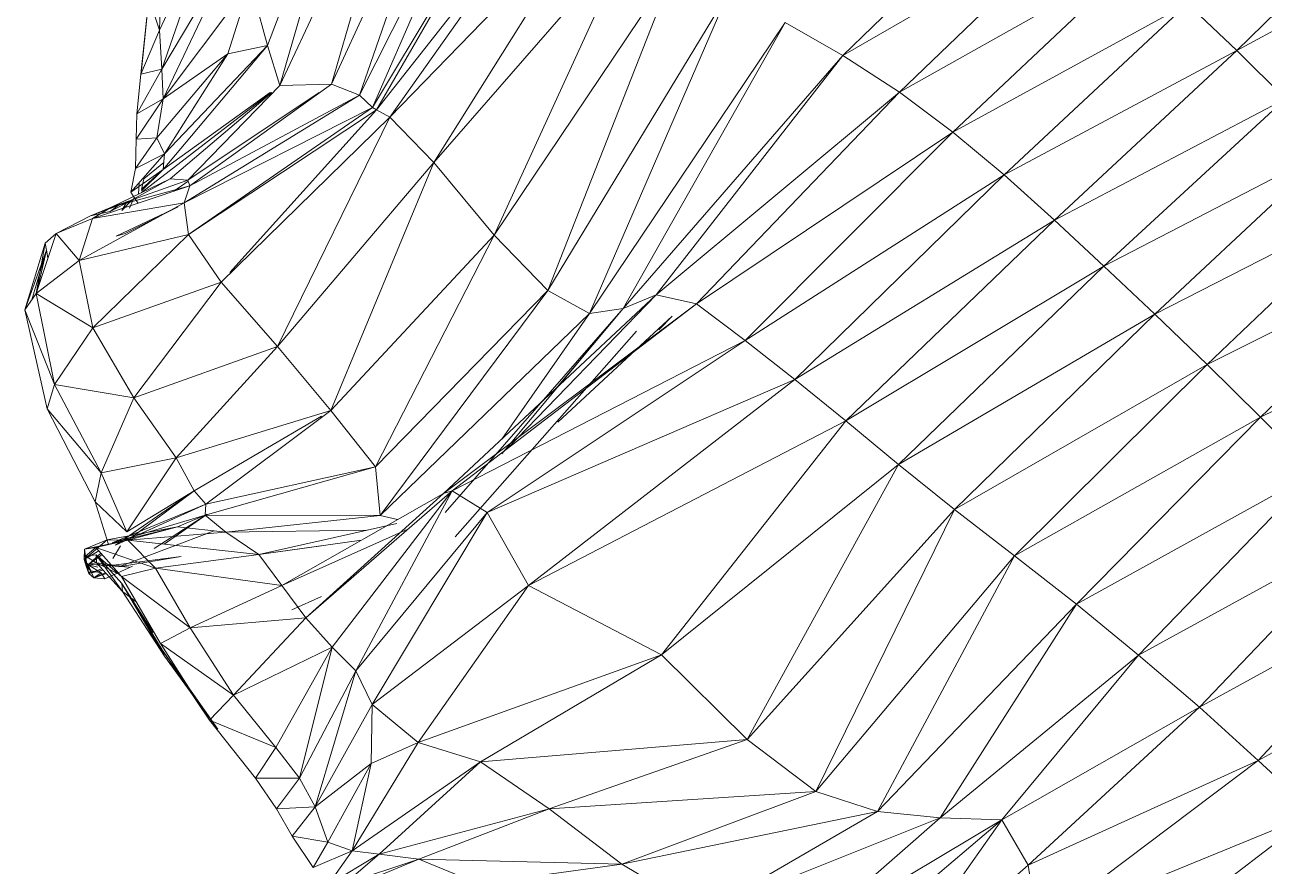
# Model space of a CAD drawing. Header units: millimetres. Extents: x -8591 to 7092, y -1621 to 14390.
# Drawn here: x -4390.2 to -4264.6, y 2315.7 to 2400.9 of the extents above; entities that cross this region are included whole.
import ezdxf

# ---------------------------------------------------------------- set-up
doc = ezdxf.new("R2010")
doc.units = ezdxf.units.MM
doc.layers.add('G-IMPT', color=8, linetype='Continuous', lineweight=9)
doc.layers.add('I-FURN', color=30, linetype='Continuous', lineweight=9)

# ---------------------------------------------------------------- blocks, each defined once
blk = doc.blocks.new('Artificial banana plant 1500mm - Family 4__C1-728657-Begane grond')
at = {"layer": 'G-IMPT'}
for p, q in [((47.15, -258.09), (57.08, -231.89)), ((47.15, -258.09), (57.08, -231.89)), ((48.4, -262.13), (57.08, -231.89)), ((48.4, -262.13), (57.08, -231.89)), ((48.4, -262.13), (62.25, -232.5)), ((48.4, -262.13), (62.25, -232.5)), ((62.25, -232.5), (53.61, -262)), ((62.25, -232.5), (53.61, -262)), ((53.61, -262), (66.57, -234)), ((53.61, -262), (66.57, -234)), ((66.57, -234), (56.46, -263.1)), ((66.57, -234), (56.46, -263.1)), ((56.46, -263.1), (70.21, -235.91)), ((56.46, -263.1), (70.21, -235.91)), ((57.77, -264.37), (70.21, -235.91)), ((57.77, -264.37), (70.21, -235.91)), ((57.77, -264.37), (73.46, -238.24)), ((57.77, -264.37), (73.46, -238.24)), ((58.2, -264.59), (73.46, -238.24)), ((58.2, -264.59), (73.46, -238.24)), ((58.2, -264.59), (76.72, -241.09)), ((58.2, -264.59), (76.72, -241.09)), ((59.54, -265.34), (76.72, -241.09)), ((59.54, -265.34), (76.72, -241.09)), ((105.45, -259.11), (123.86, -241.23)), ((105.45, -259.11), (123.86, -241.23)), ((145.37, -258.58), (162.43, -241.95)), ((145.37, -258.58), (162.43, -241.95)), ((36.18, -256.52), (42.43, -243.27)), ((36.18, -256.52), (42.43, -243.27)), ((36.43, -260.49), (42.43, -243.27)), ((36.43, -260.49), (42.43, -243.27)), ((59.54, -265.34), (80.19, -244.09)), ((59.54, -265.34), (80.19, -244.09)), ((63.99, -269.95), (80.19, -244.09)), ((63.99, -269.95), (80.19, -244.09)), ((105.45, -259.11), (129.57, -245.16)), ((105.45, -259.11), (129.57, -245.16)), ((111.17, -262.8), (129.57, -245.16)), ((111.17, -262.8), (129.57, -245.16)), ((36.43, -260.49), (44.42, -247.03)), ((36.43, -260.49), (44.42, -247.03)), ((36.58, -263.49), (44.42, -247.03)), ((36.58, -263.49), (44.42, -247.03)), ((63.99, -269.95), (84.03, -246.97)), ((63.99, -269.95), (84.03, -246.97)), ((70.11, -277.28), (84.03, -246.97)), ((70.11, -277.28), (84.03, -246.97)), ((145.37, -258.58), (167.07, -246.94)), ((145.37, -258.58), (167.07, -246.94)), ((36.41, -249.32), (36.18, -256.52)), ((36.41, -249.32), (36.18, -256.52)), ((70.11, -277.28), (88.56, -249.83)), ((70.11, -277.28), (88.56, -249.83)), ((75.54, -282.89), (88.56, -249.83)), ((75.54, -282.89), (88.56, -249.83)), ((111.17, -262.8), (135.13, -249.38)), ((111.17, -262.8), (135.13, -249.38)), ((116.59, -266.86), (135.13, -249.38)), ((116.59, -266.86), (135.13, -249.38)), ((36.58, -263.49), (45.4, -251.74)), ((36.58, -263.49), (45.4, -251.74)), ((45.4, -251.74), (43.11, -258.94)), ((45.4, -251.74), (43.11, -258.94)), ((45.4, -251.74), (47.15, -258.09)), ((45.4, -251.74), (47.15, -258.09)), ((35.12, -253.28), (34.32, -261)), ((35.12, -253.28), (34.37, -260.58)), ((35.12, -253.28), (36.18, -256.52)), ((35.12, -253.28), (36.18, -256.52)), ((75.54, -282.89), (93.87, -252.72)), ((75.54, -282.89), (93.87, -252.72)), ((79.76, -285.22), (93.87, -252.72)), ((79.76, -285.22), (93.87, -252.72)), ((116.59, -266.86), (140.36, -253.87)), ((116.59, -266.86), (140.36, -253.87)), ((121.79, -271.2), (140.36, -253.87)), ((121.79, -271.2), (140.36, -253.87)), ((140.36, -253.87), (145.37, -258.58)), ((140.36, -253.87), (145.37, -258.58)), ((79.76, -285.22), (99.61, -255.76)), ((79.76, -285.22), (99.61, -255.76)), ((83.17, -284.71), (99.61, -255.76)), ((83.17, -284.71), (99.61, -255.76)), ((99.61, -255.76), (105.45, -259.11)), ((99.61, -255.76), (105.45, -259.11)), ((34.32, -261), (36.18, -256.52)), ((34.32, -261), (36.18, -256.52)), ((36.18, -256.52), (36.43, -260.49)), ((36.18, -256.52), (36.43, -260.49)), ((36.56, -270.63), (47.15, -258.09)), ((36.56, -270.63), (47.15, -258.09)), ((36.71, -269.06), (47.15, -258.09)), ((36.71, -269.06), (47.15, -258.09)), ((43.11, -258.94), (47.15, -258.09)), ((43.11, -258.94), (47.15, -258.09)), ((47.15, -258.09), (48.4, -262.13)), ((47.15, -258.09), (48.4, -262.13)), ((121.79, -271.2), (145.37, -258.58)), ((121.79, -271.2), (145.37, -258.58)), ((126.88, -275.77), (145.37, -258.58)), ((126.88, -275.77), (145.37, -258.58)), ((145.37, -258.58), (150.29, -263.5)), ((145.37, -258.58), (150.29, -263.5)), ((35.91, -267.43), (43.11, -258.94)), ((35.91, -267.43), (43.11, -258.94)), ((36.58, -263.49), (43.11, -258.94)), ((36.58, -263.49), (43.11, -258.94)), ((36.71, -269.06), (43.11, -258.94)), ((36.71, -269.06), (43.11, -258.94)), ((83.17, -284.71), (105.45, -259.11)), ((83.17, -284.71), (105.45, -259.11)), ((86.53, -283.34), (105.45, -259.11)), ((86.53, -283.34), (105.45, -259.11)), ((105.45, -259.11), (111.17, -262.8)), ((105.45, -259.11), (111.17, -262.8)), ((33.91, -265.01), (36.43, -260.49)), ((33.91, -265.01), (36.43, -260.49)), ((34.32, -261), (33.91, -265.01)), ((34.32, -261), (33.91, -265.01)), ((34.32, -261), (36.43, -260.49)), ((34.32, -261), (36.43, -260.49)), ((36.43, -260.49), (36.58, -263.49)), ((36.43, -260.49), (36.58, -263.49)), ((48.4, -262.13), (39.08, -271.74)), ((48.4, -262.13), (39.08, -271.74)), ((53.61, -262), (39.28, -272.3)), ((53.61, -262), (39.28, -272.3)), ((48.4, -262.13), (53.61, -262)), ((48.4, -262.13), (53.61, -262)), ((53.61, -262), (56.46, -263.1)), ((53.61, -262), (56.46, -263.1)), ((33.84, -267.57), (36.58, -263.49)), ((33.84, -267.57), (36.58, -263.49)), ((33.91, -265.01), (36.58, -263.49)), ((33.91, -265.01), (36.58, -263.49)), ((34.37, -272.99), (47.5, -262.83)), ((34.37, -272.99), (47.5, -262.83)), ((36.58, -263.49), (35.91, -267.43)), ((36.58, -263.49), (35.91, -267.43)), ((36.56, -270.63), (47.42, -262.83)), ((36.56, -270.63), (47.42, -262.83)), ((47.58, -262.83), (37.28, -271.6)), ((47.58, -262.83), (37.28, -271.6)), ((38.7, -274.01), (56.46, -263.1)), ((38.7, -274.01), (56.46, -263.1)), ((52.37, -262.83), (39.08, -271.74)), ((52.37, -262.83), (39.08, -271.74)), ((39.28, -272.3), (56.46, -263.1)), ((39.28, -272.3), (56.46, -263.1)), ((56.46, -263.1), (57.77, -264.37)), ((56.46, -263.1), (57.77, -264.37)), ((86.53, -283.34), (111.17, -262.8)), ((86.53, -283.34), (111.17, -262.8)), ((90.63, -284.26), (111.17, -262.8)), ((90.63, -284.26), (111.17, -262.8)), ((111.17, -262.8), (116.59, -266.86)), ((111.17, -262.8), (116.59, -266.86)), ((126.88, -275.77), (150.29, -263.5)), ((126.88, -275.77), (150.29, -263.5)), ((131.89, -280.44), (150.29, -263.5)), ((131.89, -280.44), (150.29, -263.5)), ((33.91, -265.01), (33.84, -267.57)), ((33.91, -265.01), (33.84, -267.57)), ((38.7, -274.01), (57.77, -264.37)), ((38.7, -274.01), (57.77, -264.37)), ((39.14, -277.22), (57.77, -264.37)), ((39.14, -277.22), (57.77, -264.37)), ((39.14, -277.22), (58.2, -264.59)), ((39.14, -277.22), (58.2, -264.59)), ((43.32, -281.07), (58.2, -264.59)), ((43.32, -281.07), (58.2, -264.59)), ((57.77, -264.37), (58.2, -264.59)), ((57.77, -264.37), (58.2, -264.59)), ((58.2, -264.59), (59.54, -265.34)), ((58.2, -264.59), (59.54, -265.34)), ((42.43, -282.05), (59.54, -265.34)), ((42.43, -282.05), (59.54, -265.34)), ((48.15, -288.56), (59.54, -265.34)), ((48.15, -288.56), (59.54, -265.34)), ((59.54, -265.34), (63.99, -269.95)), ((59.54, -265.34), (63.99, -269.95)), ((33.76, -270.55), (35.91, -267.43)), ((33.76, -270.55), (35.91, -267.43)), ((33.84, -267.57), (35.91, -267.43)), ((33.84, -267.57), (35.91, -267.43)), ((35.91, -267.43), (36.71, -269.06)), ((35.91, -267.43), (36.71, -269.06)), ((90.63, -284.26), (116.59, -266.86)), ((90.63, -284.26), (116.59, -266.86)), ((95.55, -287.98), (116.59, -266.86)), ((95.55, -287.98), (116.59, -266.86)), ((116.59, -266.86), (121.79, -271.2)), ((116.59, -266.86), (121.79, -271.2)), ((33.84, -267.57), (33.76, -270.55)), ((33.84, -267.57), (33.76, -270.55)), ((131.89, -280.44), (155.11, -268.42)), ((131.89, -280.44), (155.11, -268.42)), ((137.05, -285.3), (155.11, -268.42)), ((137.05, -285.3), (155.11, -268.42)), ((33.28, -272.93), (36.71, -269.06)), ((33.28, -272.93), (36.71, -269.06)), ((33.76, -270.55), (36.71, -269.06)), ((33.76, -270.55), (36.71, -269.06)), ((34.62, -271.59), (36.63, -269.92)), ((34.62, -271.59), (36.63, -269.92)), ((36.71, -269.06), (36.56, -270.63)), ((36.71, -269.06), (36.56, -270.63)), ((48.15, -288.56), (63.99, -269.95)), ((48.15, -288.56), (63.99, -269.95)), ((53.57, -295.07), (63.99, -269.95)), ((53.57, -295.07), (63.99, -269.95)), ((63.99, -269.95), (70.11, -277.28)), ((63.99, -269.95), (70.11, -277.28)), ((33.76, -270.55), (33.28, -272.93)), ((33.76, -270.55), (33.28, -272.93)), ((33.28, -272.93), (36.56, -270.63)), ((33.28, -272.93), (36.56, -270.63)), ((34.37, -272.62), (36.56, -270.63)), ((34.37, -272.62), (36.56, -270.63)), ((36.56, -270.63), (34.37, -272.79)), ((36.56, -270.63), (34.37, -272.79)), ((95.55, -287.98), (121.79, -271.2)), ((95.55, -287.98), (121.79, -271.2)), ((100.57, -291.92), (121.79, -271.2)), ((100.57, -291.92), (121.79, -271.2)), ((121.79, -271.2), (126.88, -275.77)), ((121.79, -271.2), (126.88, -275.77)), ((29.39, -275.6), (39.28, -272.3)), ((29.39, -275.6), (39.28, -272.3)), ((37.28, -271.6), (31.32, -274.46)), ((37.28, -271.6), (31.32, -274.46)), ((31.32, -274.46), (39.08, -271.74)), ((31.32, -274.46), (39.08, -271.74)), ((31.32, -274.46), (39.28, -272.3)), ((31.32, -274.46), (39.28, -272.3)), ((33.42, -273.72), (37.28, -271.6)), ((33.42, -273.72), (37.28, -271.6)), ((34.13, -271.97), (34.07, -273.14)), ((34.13, -271.97), (34.07, -273.14)), ((34.37, -272.66), (34.62, -271.59)), ((34.37, -272.66), (34.62, -271.59)), ((37.28, -271.6), (39.08, -271.74)), ((37.28, -271.6), (39.08, -271.74)), ((37.65, -272.83), (39.11, -271.83)), ((37.65, -272.83), (39.11, -271.83)), ((39.28, -272.3), (38.7, -274.01)), ((39.28, -272.3), (38.7, -274.01)), ((39.08, -271.74), (39.28, -272.3)), ((39.08, -271.74), (39.28, -272.3)), ((33.38, -273.74), (31.19, -274.89)), ((33.38, -273.74), (31.19, -274.89)), ((33.29, -273.77), (32, -274.29)), ((33.29, -273.77), (32, -274.29)), ((32.38, -274.8), (33.42, -273.72)), ((32.38, -274.8), (33.42, -273.72)), ((33.64, -273.47), (33.17, -274.56)), ((33.64, -273.47), (33.17, -274.56)), ((33.28, -272.93), (33.64, -273.47)), ((33.28, -272.93), (33.64, -273.47)), ((33.64, -273.47), (34.03, -274.06)), ((33.64, -273.47), (34.03, -274.06)), ((137.05, -285.3), (160.07, -273.56)), ((137.05, -285.3), (160.07, -273.56)), ((142.35, -290.39), (160.07, -273.56)), ((142.35, -290.39), (160.07, -273.56)), ((28.04, -279.86), (38.7, -274.01)), ((28.04, -279.86), (38.7, -274.01)), ((29.2, -275.34), (32, -274.29)), ((29.2, -275.34), (32, -274.29)), ((29.2, -275.34), (31.32, -274.46)), ((29.2, -275.34), (31.32, -274.46)), ((31.19, -274.89), (29.2, -275.34)), ((31.19, -274.89), (29.2, -275.34)), ((29.39, -275.6), (38.7, -274.01)), ((29.39, -275.6), (38.7, -274.01)), ((31.32, -274.46), (29.39, -275.6)), ((31.32, -274.46), (29.39, -275.6)), ((31.19, -274.89), (32, -274.29)), ((31.19, -274.89), (32, -274.29)), ((31.8, -277.41), (38.09, -274.43)), ((32.85, -273.99), (32.38, -274.8)), ((32.71, -277.14), (38.09, -274.43)), ((32.71, -277.14), (38.09, -274.43)), ((38.7, -274.01), (39.14, -277.22)), ((38.7, -274.01), (39.14, -277.22)), ((29.2, -275.34), (25.74, -277.14)), ((29.2, -275.34), (25.74, -277.14)), ((25.74, -277.14), (29.39, -275.6)), ((25.74, -277.14), (29.39, -275.6)), ((29.39, -275.6), (28.04, -279.86)), ((29.39, -275.6), (28.04, -279.86)), ((100.57, -291.92), (126.88, -275.77)), ((100.57, -291.92), (126.88, -275.77)), ((105.74, -296.1), (126.88, -275.77)), ((105.74, -296.1), (126.88, -275.77)), ((126.88, -275.77), (131.89, -280.44)), ((126.88, -275.77), (131.89, -280.44)), ((25.74, -277.14), (23.71, -283.2)), ((25.74, -277.14), (23.71, -283.2)), ((24.61, -278.09), (25.74, -277.14)), ((24.61, -278.09), (25.74, -277.14)), ((25.74, -277.14), (28.04, -279.86)), ((25.74, -277.14), (28.04, -279.86)), ((28.04, -279.86), (39.14, -277.22)), ((28.04, -279.86), (39.14, -277.22)), ((29.43, -286.67), (39.14, -277.22)), ((29.43, -286.67), (39.14, -277.22)), ((31.8, -277.41), (32.71, -277.14)), ((31.8, -277.41), (32.71, -277.14)), ((39.14, -277.22), (42.43, -282.05)), ((39.14, -277.22), (42.43, -282.05)), ((53.57, -295.07), (70.11, -277.28)), ((53.57, -295.07), (70.11, -277.28)), ((58.1, -300.75), (70.11, -277.28)), ((58.1, -300.75), (70.11, -277.28)), ((70.11, -277.28), (75.54, -282.89)), ((70.11, -277.28), (75.54, -282.89)), ((24.61, -278.09), (22.54, -284.86)), ((24.61, -278.09), (22.54, -284.86)), ((24.73, -278.81), (22.54, -284.86)), ((24.73, -278.81), (22.54, -284.86)), ((23.27, -283.83), (24.73, -278.81)), ((23.27, -283.83), (24.73, -278.81)), ((24.61, -278.09), (23.71, -283.2)), ((24.61, -278.09), (23.71, -283.2)), ((23.74, -283.2), (24.73, -278.81)), ((23.74, -283.2), (24.73, -278.81)), ((24.73, -278.81), (24.61, -278.09)), ((24.73, -278.81), (24.61, -278.09)), ((24.87, -279.59), (24.73, -278.81)), ((24.87, -279.59), (24.73, -278.81)), ((23.71, -283.2), (28.04, -279.86)), ((23.71, -283.2), (28.04, -279.86)), ((28.04, -279.86), (29.43, -286.67)), ((28.04, -279.86), (29.43, -286.67)), ((142.35, -290.39), (165.15, -278.96)), ((142.35, -290.39), (165.15, -278.96)), ((147.78, -295.74), (165.15, -278.96)), ((147.78, -295.74), (165.15, -278.96)), ((105.74, -296.1), (131.89, -280.44)), ((105.74, -296.1), (131.89, -280.44)), ((111.1, -300.51), (131.89, -280.44)), ((111.1, -300.51), (131.89, -280.44)), ((131.89, -280.44), (137.05, -285.3)), ((131.89, -280.44), (137.05, -285.3)), ((29.43, -286.67), (42.43, -282.05)), ((29.43, -286.67), (42.43, -282.05)), ((33.59, -293.77), (42.43, -282.05)), ((33.59, -293.77), (42.43, -282.05)), ((42.43, -282.05), (48.15, -288.56)), ((42.43, -282.05), (48.15, -288.56)), ((22.54, -284.86), (23.71, -283.2)), ((22.54, -284.86), (23.71, -283.2)), ((23.71, -283.2), (25.56, -292.43)), ((23.71, -283.2), (25.56, -292.43)), ((23.71, -283.2), (29.43, -286.67)), ((23.71, -283.2), (29.43, -286.67)), ((58.1, -300.75), (75.54, -282.89)), ((58.1, -300.75), (75.54, -282.89)), ((58.55, -305.69), (75.54, -282.89)), ((58.55, -305.69), (75.54, -282.89)), ((64.97, -303.47), (86.53, -283.34)), ((64.97, -303.47), (86.53, -283.34)), ((71.42, -298.93), (86.53, -283.34)), ((71.42, -298.93), (86.53, -283.34)), ((75.54, -282.89), (79.76, -285.22)), ((75.54, -282.89), (79.76, -285.22)), ((83.17, -284.71), (86.53, -283.34)), ((83.17, -284.71), (86.53, -283.34)), ((86.53, -283.34), (90.63, -284.26)), ((86.53, -283.34), (90.63, -284.26)), ((22.54, -284.86), (24.81, -294.9)), ((22.54, -284.86), (24.81, -294.9)), ((22.54, -284.86), (25.56, -292.43)), ((22.54, -284.86), (25.56, -292.43)), ((64.97, -303.47), (90.63, -284.26)), ((64.97, -303.47), (90.63, -284.26)), ((65.15, -305.4), (83.17, -284.71)), ((65.15, -305.4), (83.17, -284.71)), ((65.84, -303.19), (90.63, -284.26)), ((65.84, -303.19), (90.63, -284.26)), ((70.87, -299.45), (83.17, -284.71)), ((76.5, -292.7), (83.17, -284.71)), ((79.76, -285.22), (83.17, -284.71)), ((79.76, -285.22), (83.17, -284.71)), ((90.63, -284.26), (95.55, -287.98)), ((90.63, -284.26), (95.55, -287.98)), ((147.78, -295.74), (170.29, -284.61)), ((147.78, -295.74), (170.29, -284.61)), ((58.55, -305.69), (79.76, -285.22)), ((58.55, -305.69), (79.76, -285.22)), ((70.87, -297.95), (79.76, -285.22)), ((70.87, -297.95), (79.76, -285.22)), ((76.57, -296.23), (88.14, -285.51)), ((86.8, -286.88), (88.14, -285.51)), ((86.8, -286.88), (88.14, -285.51)), ((111.1, -300.51), (137.05, -285.3)), ((111.1, -300.51), (137.05, -285.3)), ((116.77, -305.09), (137.05, -285.3)), ((116.77, -305.09), (137.05, -285.3)), ((137.05, -285.3), (142.35, -290.39)), ((137.05, -285.3), (142.35, -290.39)), ((25.56, -292.43), (29.43, -286.67)), ((25.56, -292.43), (29.43, -286.67)), ((29.43, -286.67), (33.59, -293.77)), ((29.43, -286.67), (33.59, -293.77)), ((66.15, -307.85), (84.52, -287.02)), ((33.59, -293.77), (48.15, -288.56)), ((33.59, -293.77), (48.15, -288.56)), ((37.87, -299.84), (48.15, -288.56)), ((37.87, -299.84), (48.15, -288.56)), ((48.15, -288.56), (53.57, -295.07)), ((48.15, -288.56), (53.57, -295.07)), ((65.84, -303.19), (95.55, -287.98)), ((65.84, -303.19), (95.55, -287.98)), ((69.41, -305.38), (95.55, -287.98)), ((69.41, -305.38), (95.55, -287.98)), ((95.55, -287.98), (100.57, -291.92)), ((95.55, -287.98), (100.57, -291.92)), ((116.77, -305.09), (142.35, -290.39)), ((116.77, -305.09), (142.35, -290.39)), ((122.84, -309.79), (142.35, -290.39)), ((122.84, -309.79), (142.35, -290.39)), ((142.35, -290.39), (147.78, -295.74)), ((142.35, -290.39), (147.78, -295.74)), ((24.81, -294.9), (25.56, -292.43)), ((24.81, -294.9), (25.56, -292.43)), ((25.56, -292.43), (30.27, -301.36)), ((25.56, -292.43), (30.27, -301.36)), ((25.56, -292.43), (33.59, -293.77)), ((25.56, -292.43), (33.59, -293.77)), ((69.41, -305.38), (100.57, -291.92)), ((69.41, -305.38), (100.57, -291.92)), ((73.58, -312.77), (100.57, -291.92)), ((73.58, -312.77), (100.57, -291.92)), ((100.57, -291.92), (105.74, -296.1)), ((100.57, -291.92), (105.74, -296.1)), ((30.27, -301.36), (33.59, -293.77)), ((30.27, -301.36), (33.59, -293.77)), ((33.59, -293.77), (37.87, -299.84)), ((33.59, -293.77), (37.87, -299.84)), ((24.81, -294.9), (29.69, -304.29)), ((24.81, -294.9), (29.69, -304.29)), ((24.81, -294.9), (30.27, -301.36)), ((24.81, -294.9), (30.27, -301.36)), ((37.87, -299.84), (53.57, -295.07)), ((37.87, -299.84), (53.57, -295.07)), ((40.9, -304.53), (53.57, -295.07)), ((40.9, -304.53), (53.57, -295.07)), ((53.57, -295.07), (58.1, -300.75)), ((53.57, -295.07), (58.1, -300.75)), ((39.71, -303.19), (52.62, -295.63)), ((39.71, -303.19), (52.62, -295.63)), ((73.58, -312.77), (105.74, -296.1)), ((73.58, -312.77), (105.74, -296.1)), ((87.06, -319.79), (105.74, -296.1)), ((87.06, -319.79), (105.74, -296.1)), ((105.74, -296.1), (111.1, -300.51)), ((105.74, -296.1), (111.1, -300.51)), ((122.84, -309.79), (147.78, -295.74)), ((122.84, -309.79), (147.78, -295.74)), ((129.13, -314.68), (147.78, -295.74)), ((129.13, -314.68), (147.78, -295.74)), ((147.78, -295.74), (153.3, -301.31)), ((147.78, -295.74), (153.3, -301.31)), ((30.27, -301.36), (37.87, -299.84)), ((30.27, -301.36), (37.87, -299.84)), ((32.9, -307.34), (37.87, -299.84)), ((32.9, -307.34), (37.87, -299.84)), ((37.87, -299.84), (39.71, -303.19)), ((37.87, -299.84), (39.71, -303.19)), ((29.69, -304.29), (30.27, -301.36)), ((29.69, -304.29), (30.27, -301.36)), ((30.27, -301.36), (32.9, -307.34)), ((30.27, -301.36), (32.9, -307.34)), ((40.84, -305.65), (58.1, -300.75)), ((40.84, -305.65), (58.1, -300.75)), ((40.9, -304.53), (58.1, -300.75)), ((40.9, -304.53), (58.1, -300.75)), ((58.1, -300.75), (58.55, -305.69)), ((58.1, -300.75), (58.55, -305.69)), ((87.06, -319.79), (111.1, -300.51)), ((87.06, -319.79), (111.1, -300.51)), ((95.74, -328.37), (111.1, -300.51)), ((95.74, -328.37), (111.1, -300.51)), ((111.1, -300.51), (116.77, -305.09)), ((111.1, -300.51), (116.77, -305.09)), ((129.13, -314.68), (153.3, -301.31)), ((129.13, -314.68), (153.3, -301.31)), ((135.4, -319.82), (153.3, -301.31)), ((135.4, -319.82), (153.3, -301.31)), ((31.72, -308.69), (39.71, -303.19)), ((31.72, -308.69), (39.71, -303.19)), ((32.9, -307.34), (39.71, -303.19)), ((32.9, -307.34), (39.71, -303.19)), ((33, -308.19), (39.71, -303.19)), ((33, -308.19), (39.71, -303.19)), ((39.71, -303.19), (40.9, -304.53)), ((39.71, -303.19), (40.9, -304.53)), ((48.58, -312.78), (64.97, -303.47)), ((48.58, -312.78), (64.97, -303.47)), ((51.04, -316.04), (65.84, -303.19)), ((51.04, -316.04), (65.84, -303.19)), ((51.04, -316.04), (64.97, -303.47)), ((51.04, -316.04), (64.97, -303.47)), ((53.69, -319.03), (65.84, -303.19)), ((53.69, -319.03), (65.84, -303.19)), ((56.1, -321.41), (65.84, -303.19)), ((56.1, -321.41), (65.84, -303.19)), ((64.97, -303.47), (65.84, -303.19)), ((64.97, -303.47), (65.84, -303.19)), ((65.84, -303.19), (69.41, -305.38)), ((65.84, -303.19), (69.41, -305.38)), ((29.69, -304.29), (31.03, -308.64)), ((29.69, -304.29), (31.03, -308.64)), ((29.69, -304.29), (32.9, -307.34)), ((29.69, -304.29), (32.9, -307.34)), ((31.39, -308.46), (40.9, -304.53)), ((31.39, -308.46), (40.9, -304.53)), ((31.72, -308.69), (40.9, -304.53)), ((32.62, -308.28), (40.9, -304.53)), ((40.9, -304.53), (40.84, -305.65)), ((40.9, -304.53), (40.84, -305.65)), ((95.74, -328.37), (116.77, -305.09)), ((95.74, -328.37), (116.77, -305.09)), ((102.71, -333.64), (116.77, -305.09)), ((102.71, -333.64), (116.77, -305.09)), ((116.77, -305.09), (122.84, -309.79)), ((116.77, -305.09), (122.84, -309.79)), ((31.39, -308.46), (40.84, -305.65)), ((31.39, -308.46), (40.84, -305.65)), ((35.65, -309.03), (41.03, -305.55)), ((35.65, -309.03), (41.03, -305.55)), ((36.66, -308.59), (41.03, -305.55)), ((36.66, -308.59), (41.03, -305.55)), ((40.84, -305.65), (38.03, -306.85)), ((40.84, -305.65), (38.03, -306.85)), ((40.84, -305.65), (42.92, -307.37)), ((40.84, -305.65), (42.92, -307.37)), ((40.84, -305.65), (58.55, -305.69)), ((40.84, -305.65), (58.55, -305.69)), ((42.92, -307.37), (58.55, -305.69)), ((42.92, -307.37), (58.55, -305.69)), ((56.1, -321.41), (69.41, -305.38)), ((56.1, -321.41), (69.41, -305.38)), ((57.76, -324.83), (69.41, -305.38)), ((57.76, -324.83), (69.41, -305.38)), ((58.55, -305.69), (60.32, -306.11)), ((58.55, -305.69), (60.32, -306.11)), ((69.41, -305.38), (73.58, -312.77)), ((69.41, -305.38), (73.58, -312.77)), ((30.89, -308.17), (38.03, -306.85)), ((30.89, -308.17), (38.03, -306.85)), ((31.39, -308.46), (38.03, -306.85)), ((31.39, -308.46), (38.03, -306.85)), ((32.08, -310.9), (41.72, -307.25)), ((33, -308.2), (38.03, -306.85)), ((33, -308.2), (38.03, -306.85)), ((33, -308.2), (42.92, -307.37)), ((33, -308.2), (42.92, -307.37)), ((38.03, -306.85), (42.92, -307.37)), ((38.03, -306.85), (42.92, -307.37)), ((42.92, -307.37), (57.14, -307.19)), ((42.92, -307.37), (57.14, -307.19)), ((42.92, -307.37), (46.26, -309.63)), ((42.92, -307.37), (46.26, -309.63)), ((46.26, -309.63), (60.26, -306.5)), ((46.26, -309.63), (60.26, -306.5)), ((48.58, -312.78), (61.35, -307.09)), ((48.58, -312.78), (61.35, -307.09)), ((135.4, -319.82), (158.82, -307.01)), ((135.4, -319.82), (158.82, -307.01)), ((141.59, -325.11), (158.82, -307.01)), ((141.59, -325.11), (158.82, -307.01)), ((28.57, -310.16), (30.89, -308.17)), ((28.57, -310.16), (30.89, -308.17)), ((28.61, -309.11), (30.89, -308.17)), ((28.61, -309.11), (30.89, -308.17)), ((28.61, -309.11), (33, -308.2)), ((28.61, -309.11), (33, -308.2)), ((28.61, -309.11), (29.74, -308.93)), ((28.61, -309.11), (29.74, -308.93)), ((28.71, -309.82), (29.74, -308.93)), ((28.71, -309.82), (29.74, -308.93)), ((29.74, -308.93), (33, -308.2)), ((29.74, -308.93), (33, -308.2)), ((29.74, -308.93), (32.34, -311.88)), ((29.74, -308.93), (32.34, -311.88)), ((29.74, -308.93), (35.78, -311.03)), ((29.74, -308.93), (35.78, -311.03)), ((30.89, -308.17), (33, -308.2)), ((30.89, -308.17), (33, -308.2)), ((31.47, -310.06), (32.25, -308.75)), ((31.47, -310.06), (32.25, -308.75)), ((33, -308.2), (35.78, -311.03)), ((33, -308.2), (35.78, -311.03)), ((33, -308.2), (46.26, -309.63)), ((33, -308.2), (46.26, -309.63)), ((46.26, -309.63), (56.65, -308.19)), ((46.26, -309.63), (52.62, -308.75)), ((28.57, -310.16), (28.61, -309.11)), ((28.57, -310.16), (28.61, -309.11)), ((28.57, -310.16), (30.04, -309.27)), ((28.57, -310.16), (30.04, -309.27)), ((28.57, -310.16), (28.78, -310.82)), ((28.57, -310.16), (28.78, -310.82)), ((28.96, -310.68), (28.57, -310.16)), ((28.96, -310.68), (28.57, -310.16)), ((29.23, -311.3), (28.57, -310.16)), ((29.23, -311.3), (28.57, -310.16)), ((28.78, -310.82), (28.61, -309.11)), ((28.78, -310.82), (28.61, -309.11)), ((28.61, -309.11), (28.71, -309.82)), ((28.61, -309.11), (28.71, -309.82)), ((28.71, -309.82), (29.77, -309.67)), ((28.71, -309.82), (29.77, -309.67)), ((28.78, -310.82), (28.71, -309.82)), ((28.78, -310.82), (28.71, -309.82)), ((28.71, -309.82), (29.8, -310.48)), ((28.71, -309.82), (29.8, -310.48)), ((28.71, -309.82), (28.84, -310.61)), ((28.71, -309.82), (28.84, -310.61)), ((28.96, -310.68), (30.25, -309.5)), ((28.96, -310.68), (30.25, -309.5)), ((28.96, -310.68), (30.38, -309.65)), ((28.96, -310.68), (30.38, -309.65)), ((32.39, -312.59), (29.77, -309.67)), ((32.39, -312.59), (29.77, -309.67)), ((29.77, -309.67), (32.34, -311.88)), ((29.77, -309.67), (32.34, -311.88)), ((29.77, -309.67), (32.46, -313.39)), ((29.77, -309.67), (32.46, -313.39)), ((29.77, -309.67), (29.8, -310.48)), ((29.77, -309.67), (29.8, -310.48)), ((31.25, -310.75), (38.38, -309.84)), ((31.25, -310.75), (38.38, -309.84)), ((32.08, -310.9), (38.38, -309.84)), ((35.78, -311.03), (46.26, -309.63)), ((35.78, -311.03), (46.26, -309.63)), ((36.88, -310.09), (38.38, -309.84)), ((46.26, -309.63), (48.58, -312.78)), ((46.26, -309.63), (48.58, -312.78)), ((102.71, -333.64), (122.84, -309.79)), ((102.71, -333.64), (122.84, -309.79)), ((108.95, -335.67), (122.84, -309.79)), ((108.95, -335.67), (122.84, -309.79)), ((122.84, -309.79), (129.13, -314.68)), ((122.84, -309.79), (129.13, -314.68)), ((28.78, -310.82), (28.84, -310.61)), ((28.78, -310.82), (28.84, -310.61)), ((28.78, -310.82), (29.02, -311.55)), ((28.78, -310.82), (29.02, -311.55)), ((29.23, -311.3), (28.78, -310.82)), ((29.23, -311.3), (28.78, -310.82)), ((29.8, -310.48), (28.84, -310.61)), ((29.8, -310.48), (28.84, -310.61)), ((28.84, -310.61), (33.11, -310.91)), ((28.84, -310.61), (33.11, -310.91)), ((28.84, -310.61), (31.25, -310.75)), ((28.84, -310.61), (31.25, -310.75)), ((28.84, -310.61), (29.02, -311.55)), ((28.84, -310.61), (29.02, -311.55)), ((29.95, -310.91), (28.96, -310.68)), ((29.95, -310.91), (28.96, -310.68)), ((30.28, -311.48), (28.96, -310.68)), ((30.28, -311.48), (28.96, -310.68)), ((28.96, -310.68), (29.23, -311.3)), ((28.96, -310.68), (29.23, -311.3)), ((29.02, -311.55), (30.35, -311.08)), ((29.02, -311.55), (30.35, -311.08)), ((29.02, -311.55), (30.49, -311.24)), ((29.02, -311.55), (30.49, -311.24)), ((29.23, -311.3), (29.02, -311.55)), ((29.23, -311.3), (29.02, -311.55)), ((30.28, -311.48), (29.23, -311.3)), ((30.28, -311.48), (29.23, -311.3)), ((29.23, -311.3), (29.53, -312)), ((29.23, -311.3), (29.53, -312)), ((30.28, -311.48), (29.53, -312)), ((30.28, -311.48), (29.53, -312)), ((29.53, -312), (30.72, -311.48)), ((29.53, -312), (30.72, -311.48)), ((32.46, -313.39), (29.8, -310.48)), ((32.46, -313.39), (29.8, -310.48)), ((29.8, -310.48), (33.11, -310.91)), ((29.8, -310.48), (33.11, -310.91)), ((29.8, -310.48), (32.2, -311.71)), ((29.8, -310.48), (32.2, -311.71)), ((30.28, -311.48), (30.64, -312.1)), ((30.28, -311.48), (30.64, -312.1)), ((30.64, -312.1), (33.46, -310.82)), ((30.64, -312.1), (33.46, -310.82)), ((32.34, -311.88), (35.78, -311.03)), ((32.34, -311.88), (35.78, -311.03)), ((35.78, -311.03), (39.3, -317.06)), ((35.78, -311.03), (39.3, -317.06)), ((35.78, -311.03), (48.58, -312.78)), ((35.78, -311.03), (48.58, -312.78)), ((29.02, -311.55), (29.53, -312)), ((29.02, -311.55), (29.53, -312)), ((29.53, -312), (30.81, -311.58)), ((29.53, -312), (30.81, -311.58)), ((29.53, -312), (30.64, -312.1)), ((29.53, -312), (30.64, -312.1)), ((36.28, -318.66), (32.34, -311.88)), ((36.28, -318.66), (32.34, -311.88)), ((32.34, -311.88), (39.3, -317.06)), ((32.34, -311.88), (39.3, -317.06)), ((35.56, -317.54), (32.39, -312.59)), ((35.56, -317.54), (32.39, -312.59)), ((32.39, -312.59), (36.48, -319.28)), ((32.39, -312.59), (36.48, -319.28)), ((32.39, -312.59), (36.7, -319.95)), ((32.39, -312.59), (36.7, -319.95)), ((32.39, -312.59), (32.46, -313.39)), ((32.39, -312.59), (32.46, -313.39)), ((141.59, -325.11), (164.26, -312.59)), ((141.59, -325.11), (164.26, -312.59)), ((147.54, -330.49), (164.26, -312.59)), ((147.54, -330.49), (164.26, -312.59)), ((36.7, -319.95), (32.46, -313.39)), ((36.7, -319.95), (32.46, -313.39)), ((32.46, -313.39), (33.83, -314.44)), ((32.46, -313.39), (33.83, -314.44)), ((39.3, -317.06), (48.58, -312.78)), ((39.3, -317.06), (48.58, -312.78)), ((48.58, -312.78), (51.04, -316.04)), ((48.58, -312.78), (51.04, -316.04)), ((49.6, -315.24), (52.62, -313.89)), ((57.76, -324.83), (73.58, -312.77)), ((57.76, -324.83), (73.58, -312.77)), ((62.42, -328.68), (73.58, -312.77)), ((62.42, -328.68), (73.58, -312.77)), ((73.58, -312.77), (87.06, -319.79)), ((73.58, -312.77), (87.06, -319.79)), ((108.95, -335.67), (129.13, -314.68)), ((108.95, -335.67), (129.13, -314.68)), ((115.3, -336.31), (129.13, -314.68)), ((115.3, -336.31), (129.13, -314.68)), ((129.13, -314.68), (135.4, -319.82)), ((129.13, -314.68), (135.4, -319.82)), ((39.3, -317.06), (51.04, -316.04)), ((39.3, -317.06), (51.04, -316.04)), ((43.71, -323.88), (51.04, -316.04)), ((43.71, -323.88), (51.04, -316.04)), ((51.04, -316.04), (53.69, -319.03)), ((51.04, -316.04), (53.69, -319.03)), ((36.28, -318.66), (39.3, -317.06)), ((36.28, -318.66), (39.3, -317.06)), ((39.3, -317.06), (43.71, -323.88)), ((39.3, -317.06), (43.71, -323.88)), ((36.28, -318.66), (41.27, -326.41)), ((36.28, -318.66), (41.27, -326.41)), ((36.28, -318.66), (43.71, -323.88)), ((36.28, -318.66), (43.71, -323.88)), ((147.54, -330.49), (169.72, -318.35)), ((147.54, -330.49), (169.72, -318.35)), ((36.48, -319.28), (41.27, -326.41)), ((36.48, -319.28), (41.27, -326.41)), ((36.48, -319.28), (42.11, -327.34)), ((36.48, -319.28), (42.11, -327.34)), ((36.48, -319.28), (39.41, -323.55)), ((36.48, -319.28), (39.41, -323.55)), ((36.48, -319.28), (36.7, -319.95)), ((36.48, -319.28), (36.7, -319.95)), ((40.12, -324.62), (36.7, -319.95)), ((42.11, -327.34), (36.7, -319.95)), ((43.71, -323.88), (53.69, -319.03)), ((43.71, -323.88), (53.69, -319.03)), ((47.98, -329.19), (53.69, -319.03)), ((47.98, -329.19), (53.69, -319.03)), ((50.39, -332.29), (53.69, -319.03)), ((50.39, -332.29), (53.69, -319.03)), ((53.69, -319.03), (56.1, -321.41)), ((53.69, -319.03), (56.1, -321.41)), ((62.42, -328.68), (87.06, -319.79)), ((62.42, -328.68), (87.06, -319.79)), ((68.71, -330.64), (87.06, -319.79)), ((68.71, -330.64), (87.06, -319.79)), ((87.06, -319.79), (95.74, -328.37)), ((87.06, -319.79), (95.74, -328.37)), ((115.3, -336.31), (135.4, -319.82)), ((115.3, -336.31), (135.4, -319.82)), ((121.55, -336.51), (135.4, -319.82)), ((121.55, -336.51), (135.4, -319.82)), ((135.4, -319.82), (141.59, -325.11)), ((135.4, -319.82), (141.59, -325.11)), ((50.39, -332.29), (56.1, -321.41)), ((50.39, -332.29), (56.1, -321.41)), ((51.98, -335.2), (56.1, -321.41)), ((51.98, -335.2), (56.1, -321.41)), ((56.1, -321.41), (57.76, -324.83)), ((56.1, -321.41), (57.76, -324.83)), ((41.27, -326.41), (43.71, -323.88)), ((41.27, -326.41), (43.71, -323.88)), ((43.71, -323.88), (47.98, -329.19)), ((43.71, -323.88), (47.98, -329.19)), ((51.98, -335.2), (57.76, -324.83)), ((51.98, -335.2), (57.76, -324.83)), ((57.76, -324.83), (57.64, -330.8)), ((57.76, -324.83), (57.64, -330.8)), ((57.76, -324.83), (62.42, -328.68)), ((57.76, -324.83), (62.42, -328.68)), ((121.55, -336.51), (141.59, -325.11)), ((121.55, -336.51), (141.59, -325.11)), ((124.23, -341.12), (141.59, -325.11)), ((124.23, -341.12), (141.59, -325.11)), ((141.59, -325.11), (147.54, -330.49)), ((141.59, -325.11), (147.54, -330.49)), ((41.27, -326.41), (45.92, -332.28)), ((41.27, -326.41), (45.92, -332.28)), ((41.27, -326.41), (47.98, -329.19)), ((41.27, -326.41), (47.98, -329.19)), ((55.73, -339.65), (62.42, -328.68)), ((55.73, -339.65), (62.42, -328.68)), ((57.64, -330.8), (62.42, -328.68)), ((57.64, -330.8), (62.42, -328.68)), ((62.42, -328.68), (68.71, -330.64)), ((62.42, -328.68), (68.71, -330.64)), ((68.71, -330.64), (95.74, -328.37)), ((68.71, -330.64), (95.74, -328.37)), ((75.69, -335.39), (95.74, -328.37)), ((75.69, -335.39), (95.74, -328.37)), ((95.74, -328.37), (102.71, -333.64)), ((95.74, -328.37), (102.71, -333.64)), ((45.92, -332.28), (47.98, -329.19)), ((45.92, -332.28), (47.98, -329.19)), ((47.98, -329.19), (50.39, -332.29)), ((47.98, -329.19), (50.39, -332.29)), ((51.98, -335.2), (57.64, -330.8)), ((51.98, -335.2), (57.64, -330.8)), ((53.27, -338.79), (57.64, -330.8)), ((53.27, -338.79), (57.64, -330.8)), ((55.73, -339.65), (68.71, -330.64)), ((55.73, -339.65), (68.71, -330.64)), ((55.73, -339.65), (57.64, -330.8)), ((55.73, -339.65), (57.64, -330.8)), ((58.45, -340), (68.71, -330.64)), ((58.45, -340), (68.71, -330.64)), ((68.71, -330.64), (75.69, -335.39)), ((68.71, -330.64), (75.69, -335.39)), ((124.23, -341.12), (147.54, -330.49)), ((124.23, -341.12), (147.54, -330.49)), ((125.19, -347.32), (147.54, -330.49)), ((125.19, -347.32), (147.54, -330.49)), ((147.54, -330.49), (153.25, -335.83)), ((147.54, -330.49), (153.25, -335.83)), ((45.92, -332.28), (48.04, -335.39)), ((45.92, -332.28), (48.04, -335.39)), ((45.92, -332.28), (50.39, -332.29)), ((45.92, -332.28), (50.39, -332.29)), ((48.04, -335.39), (50.39, -332.29)), ((48.04, -335.39), (50.39, -332.29)), ((50.39, -332.29), (51.98, -335.2)), ((50.39, -332.29), (51.98, -335.2)), ((75.69, -335.39), (102.71, -333.64)), ((75.69, -335.39), (102.71, -333.64)), ((83.06, -341.01), (102.71, -333.64)), ((83.06, -341.01), (102.71, -333.64)), ((102.71, -333.64), (108.95, -335.67)), ((102.71, -333.64), (108.95, -335.67)), ((48.04, -335.39), (51.98, -335.2)), ((48.04, -335.39), (51.98, -335.2)), ((49.63, -338.16), (51.98, -335.2)), ((49.63, -338.16), (51.98, -335.2)), ((51.98, -335.2), (53.27, -338.79)), ((51.98, -335.2), (53.27, -338.79)), ((48.04, -335.39), (49.63, -338.16)), ((48.04, -335.39), (49.63, -338.16)), ((58.45, -340), (75.69, -335.39)), ((58.45, -340), (75.69, -335.39)), ((62.49, -340.49), (75.69, -335.39)), ((62.49, -340.49), (75.69, -335.39)), ((75.69, -335.39), (83.06, -341.01)), ((75.69, -335.39), (83.06, -341.01)), ((83.06, -341.01), (108.95, -335.67)), ((83.06, -341.01), (108.95, -335.67)), ((91.29, -345.9), (108.95, -335.67)), ((91.29, -345.9), (108.95, -335.67)), ((91.29, -345.9), (115.3, -336.31)), ((91.29, -345.9), (115.3, -336.31)), ((101.04, -348.76), (115.3, -336.31)), ((101.04, -348.76), (115.3, -336.31)), ((101.04, -348.76), (121.55, -336.51)), ((101.04, -348.76), (121.55, -336.51)), ((108.95, -335.67), (115.3, -336.31)), ((108.95, -335.67), (115.3, -336.31)), ((109.08, -354.15), (121.55, -336.51)), ((109.08, -354.15), (121.55, -336.51)), ((121.55, -336.51), (111.12, -345.37)), ((121.55, -336.51), (111.12, -345.37)), ((115.3, -336.31), (121.55, -336.51)), ((115.3, -336.31), (121.55, -336.51)), ((121.55, -336.51), (124.23, -341.12)), ((121.55, -336.51), (124.23, -341.12)), ((125.19, -347.32), (153.25, -335.83)), ((125.19, -347.32), (153.25, -335.83)), ((134.28, -350.33), (153.25, -335.83)), ((134.28, -350.33), (153.25, -335.83)), ((49.63, -338.16), (51.76, -341.34)), ((49.63, -338.16), (51.76, -341.34)), ((49.63, -338.16), (53.27, -338.79)), ((49.63, -338.16), (53.27, -338.79)), ((51.76, -341.34), (53.27, -338.79)), ((51.76, -341.34), (53.27, -338.79)), ((53.27, -338.79), (55.73, -339.65)), ((53.27, -338.79), (55.73, -339.65)), ((51.76, -341.34), (55.73, -339.65)), ((51.76, -341.34), (55.73, -339.65)), ((53.29, -343.09), (55.73, -339.65)), ((53.29, -343.09), (55.73, -339.65)), ((53.29, -343.09), (58.45, -340)), ((53.29, -343.09), (58.45, -340)), ((54.93, -342.99), (58.45, -340)), ((54.93, -342.99), (58.45, -340)), ((55.73, -339.65), (58.45, -340)), ((55.73, -339.65), (58.45, -340)), ((58.45, -340), (62.49, -340.49)), ((58.45, -340), (62.49, -340.49)), ((54.93, -342.99), (62.49, -340.49)), ((54.93, -342.99), (62.49, -340.49)), ((58.08, -342.32), (62.49, -340.49)), ((58.08, -342.32), (62.49, -340.49)), ((62.49, -340.49), (68.54, -342.98)), ((62.49, -340.49), (68.54, -342.98)), ((62.49, -340.49), (83.06, -341.01)), ((62.49, -340.49), (83.06, -341.01)), ((68.54, -342.98), (83.06, -341.01)), ((68.54, -342.98), (83.06, -341.01)), ((83.06, -341.01), (91.29, -345.9)), ((83.06, -341.01), (91.29, -345.9)), ((109.08, -354.15), (124.23, -341.12)), ((109.08, -354.15), (124.23, -341.12)), ((124.23, -341.12), (125.19, -347.32)), ((124.23, -341.12), (125.19, -347.32))]:
    blk.add_line(p, q, dxfattribs=at)
blk = doc.blocks.new('Artificial banana plant 1500mm - Family 4__C2-728658-Begane grond')
blk.add_blockref('Artificial banana plant 1500mm - Family 4__C1-728657-Begane grond', (0, 0))
blk = doc.blocks.new('Artificial banana plant 1500mm - Family 4-728656-Begane grond')
blk.add_blockref('Artificial banana plant 1500mm - Family 4__C2-728658-Begane grond', (0, 0))
blk = doc.blocks.new('Artificial banana plant 1500mm - Ny märkning-728662-Begane grond')
blk.add_blockref('Artificial banana plant 1500mm - Family 4-728656-Begane grond', (0, 0))

msp = doc.modelspace()

# ---------------------------------------------------------------- block references
at = {"layer": 'I-FURN'}
msp.add_blockref('Artificial banana plant 1500mm - Ny märkning-728662-Begane grond', (-4412.76, 2656.87), dxfattribs=at)

doc.saveas('drawing.dxf')
